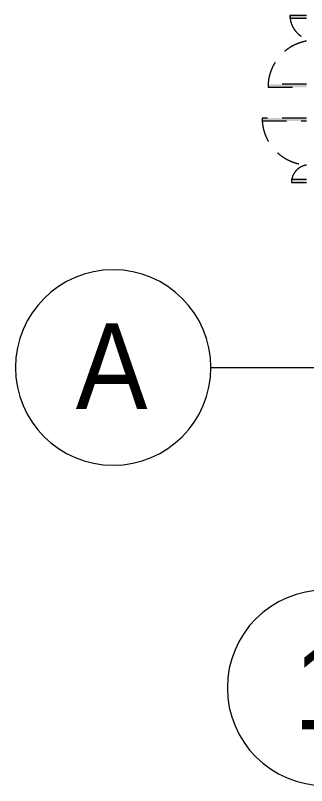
# Model space of a CAD drawing. Header units: millimetres. Extents: x 81731 to 272849, y -8553 to 29000.
# Drawn here: x 139611 to 145571, y -8553 to 7205 of the extents above; entities that cross this region are included whole.
import ezdxf

# ---------------------------------------------------------------- set-up
doc = ezdxf.new("R2010")
doc.units = ezdxf.units.MM
doc.linetypes.add('200_ШТРИХ__ш1_п0_6_', pattern=[800, 500, -300])
for name, color, linetype, lineweight in [('A-DETL-MBND-1', 7, '200_ШТРИХ__ш1_п0_6_', 9), ('Оси', 7, 'Continuous', 9), ('Оси-1', 7, 'Continuous', 20)]:
    doc.layers.add(name, color=color, linetype=linetype, lineweight=lineweight)
doc.styles.add('Arial_1', font='arial.ttf', dxfattribs={"width": 0.9, "height": 1750})

# ---------------------------------------------------------------- blocks, each defined once
blk = doc.blocks.new('110_Дверь_СКБ_2Ст_Наружная - ДН-1_л__ Двухстворчатая 1350 х3200 _ЛК_ в свету с верхним остеклением 2-22796854-2_4_3_птичка')
at = {"layer": 'A-DETL-MBND-1'}
for points in [[(-715, 869), (-715, 79), (-655, 79), (-655, 869)], [(695, 419), (695, 79), (755, 79), (755, 419)]]:
    blk.add_hatch(color=256, dxfattribs=at).paths.add_polyline_path(points)
for p, q in [((-715, 869), (-715, 79)), ((-655, 869), (-715, 869)), ((-655, 79), (-655, 869)), ((755, 419), (695, 419)), ((695, 419), (695, 79)), ((755, 79), (755, 419))]:
    blk.add_line(p, q, dxfattribs=at)
for centre, radius, start, end in [((-715, -91), 960, 10.263, 90), ((755, -91), 510, 90, 160.4016)]:
    blk.add_arc(centre, radius, start, end, dxfattribs=at)
blk = doc.blocks.new('110_Дверь_СКБ_2Ст_Наружная - ДН-3_л__ Двухстворчатая 1200 х3200 из подвала EI30-23666533-2_4_3_птичка')
at = {"layer": 'A-DETL-MBND-1'}
for points in [[(620, 989), (620, 79), (680, 79), (680, 989)], [(-640, 79), (-580, 79), (-580, 389), (-640, 389)]]:
    blk.add_hatch(color=256, dxfattribs=at).paths.add_polyline_path(points)
for p, q in [((680, 989), (620, 989)), ((620, 989), (620, 79)), ((680, 79), (680, 989)), ((-640, 389), (-640, 79)), ((-580, 389), (-640, 389)), ((-580, 79), (-580, 389))]:
    blk.add_line(p, q, dxfattribs=at)
for centre, radius, start, end in [((680, 29), 960, 90, 176.9815), ((-640, 29), 360, 8.166, 90)]:
    blk.add_arc(centre, radius, start, end, dxfattribs=at)
blk = doc.blocks.new('Ось сетки - D8-29747960-2_4_3_птичка')
at = {"layer": 'Оси-1'}
for start, end in [(360, 180), (180, 360)]:
    blk.add_arc((0, 0), 4, start, end, dxfattribs=at)

msp = doc.modelspace()

# ---------------------------------------------------------------- linework, layer by layer
at = {"layer": 'Оси'}
msp.add_line((143611, 0), (156111, 0), dxfattribs=at)

# ---------------------------------------------------------------- block references
at = {"layer": 'A-DETL-MBND-1', "rotation": 89.99999999999991}
for name, p in [('110_Дверь_СКБ_2Ст_Наружная - ДН-1_л__ Двухстворчатая 1350 х3200 _ЛК_ в свету с верхним остеклением 2-22796854-2_4_3_птичка', (145649.6, 6450.5)), ('110_Дверь_СКБ_2Ст_Наружная - ДН-3_л__ Двухстворчатая 1200 х3200 из подвала EI30-23666533-2_4_3_птичка', (145649.6, 4425.5))]:
    msp.add_blockref(name, p, dxfattribs=at)
at = {"layer": 'Оси-1', "xscale": 499.9999999999995, "yscale": 499.9999999999995, "zscale": 499.9999999999995, "rotation": 269.9999999999994}
msp.add_blockref('Ось сетки - D8-29747960-2_4_3_птичка', (141611, 0), dxfattribs=at)
at = {"layer": 'Оси-1', "xscale": 499.9999999999995, "yscale": 499.9999999999995, "zscale": 499.9999999999995}
msp.add_blockref('Ось сетки - D8-29747960-2_4_3_птичка', (145948.6, -6552.8), dxfattribs=at)

# ---------------------------------------------------------------- texts
at = {"layer": 'Оси', "char_height": 1750, "attachment_point": 1, "style": 'Arial_1'}
for s, insert, width in [('\\fArial|b0|i0|c204|p34|;\\W.9;А', (140847.1, 905.2), 1803.797), ('\\fArial|b0|i0|c204|p34|;\\W.9;1', (145311, -5649.6), 1515.189)]:
    msp.add_mtext(s, dxfattribs=dict(at, insert=insert, width=width))

doc.saveas('drawing.dxf')
